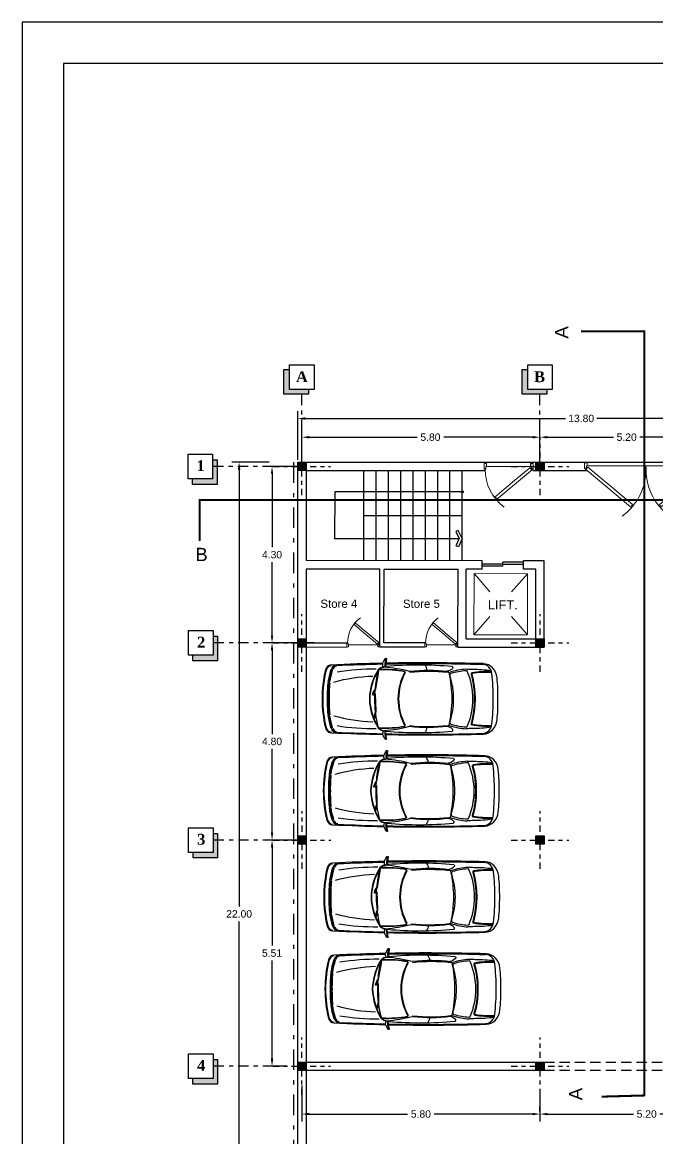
# Model space of a CAD drawing. Header units: metres. Extents: x 118 to 385, y 94 to 136.
# Drawn here: x 118.45 to 133.92, y 108.5 to 135.69 of the extents above; entities that cross this region are included whole.
import ezdxf
from ezdxf.enums import TextEntityAlignment as Align

# ---------------------------------------------------------------- set-up
doc = ezdxf.new("R2010")
doc.units = ezdxf.units.M
doc.header["$MEASUREMENT"] = 0
for name, pattern in [('ACAD_ISO02W100', [15, 12, -3]), ('ACAD_ISO10W100', [18, 12, -3, 0, -3]), ('DASHDOT', [1, 0.5, -0.25, 0, -0.25]), ('HIDDEN', [0.375, 0.25, -0.125])]:
    doc.linetypes.add(name, pattern=pattern)
doc.layers.add('13', color=13, linetype='Continuous', lineweight=9)
doc.layers.add('Mobleman', color=8, linetype='Continuous', lineweight=9)
for name, color, linetype in [('AX bandi', 253, 'Continuous'), ('Dimention', 8, 'Continuous'), ('Engheta', 1, 'DASHDOT'), ('Pele', 8, 'Continuous'), ('Sotoon', 8, 'Continuous'), ('Text', 8, 'Continuous'), ('window', 8, 'Continuous')]:
    doc.layers.add(name, color=color, linetype=linetype)
doc.styles.add('77', font='swiss.ttf')
doc.styles.add('my number', font='timesbd.ttf')
doc.styles.get("Standard").update_dxf_attribs({"font": 'arial.ttf'})
doc.dimstyles.get("Standard").update_dxf_attribs({"dimtxt": 0.18, "dimasz": 0.18, "dimexe": 0.18, "dimexo": 0.0625, "dimgap": 0.09, "dimtad": 0, "dimtih": 1, "dimtoh": 1, "dimdec": 4, "dimzin": 0, "dimdsep": 46, "dimtxsty": 'Standard', "dimcen": 0.09, "dimadec": 0, "dimazin": 0, "dimtfac": 1, "dimtdec": 4, "dimtofl": 0, "dimtmove": 0, "dimatfit": 3, "dimfxl": 1, "dimtolj": 1, "dimtzin": 0, "dimarcsym": 0})

# ---------------------------------------------------------------- blocks, each defined once
blk = doc.blocks.new('door80')
at = {"color": 0, "linetype": 'Continuous'}
for p, q in [((-0.593581, 0.573519), (-0.61896, 0.543274)), ((-0.606346, 0.58423), (-0.593581, 0.573519)), ((-0.305644, 0.342533), (-0.601094, 0.590445)), ((-0.61896, 0.543274), (-0.336253, 0.306055)), ((-0.336253, 0.306055), (-0.053546, 0.068835)), ((-0.013818, 0.097661), (-0.305644, 0.342533)), ((-0.053546, 0.068835), (-0.028167, 0.099081)), ((-0.028167, 0.099081), (-0.019048, 0.091429)), ((-0.019048, 0.091429), (-0.013818, 0.097661))]:
    blk.add_line(p, q, dxfattribs=at)
at = {"color": 0}
blk.add_line((-0.757143, 0.051946), (-0.042857, 0.051946), dxfattribs=at)
at = {"color": 0, "linetype": 'Continuous'}
for points in [[(-0.757143, 0.051946), (-0.757143, 0), (-0.8, 0), (-0.8, 0.091429), (-0.769048, 0.091429), (-0.769048, 0.051946)], [(-0.759048, 0.050041), (-0.759048, 0.001905), (-0.798095, 0.001905), (-0.798095, 0.089524), (-0.770952, 0.089524), (-0.770952, 0.050041)], [(-0.042857, 0.051946), (-0.042857, 0), (0, 0), (0, 0.091429), (-0.030952, 0.091429), (-0.030952, 0.051946)], [(-0.040952, 0.050041), (-0.040952, 0.001905), (-0.001905, 0.001905), (-0.001905, 0.089524), (-0.029048, 0.089524), (-0.029048, 0.050041)]]:
    blk.add_lwpolyline(points, close=True, dxfattribs=at)
blk.add_arc((-0.030525, 0.102962), 0.750459, 125.995317, 180.880619, dxfattribs=at)
blk = doc.blocks.new('AX')
at = {"linetype": 'Continuous'}
h = blk.add_hatch(dxfattribs=at)
h.set_pattern_fill('DOTS', color=256, scale=0.35, style=0)
h.paths.add_polyline_path([(-0.1, 0.1), (-0.1, 0), (0, 0), (0, 0.1)])
h.paths.add_polyline_path([(0, 0.1), (0, 0), (0.1, 0), (0.1, 0.1)])
h.paths.add_polyline_path([(0, 0), (0, -0.1), (0.1, -0.1), (0.1, 0)])
h.paths.add_polyline_path([(-0.1, 0), (-0.1, -0.1), (0, -0.1), (0, 0)])
h = blk.add_hatch(color=256)
h.paths.add_polyline_path([(0.1, 0), (0, 0), (0, -0.1), (0.1, -0.1)])
h.paths.add_polyline_path([(0.1, 0.1), (0, 0.1), (0, 0), (0.1, 0)])
h.paths.add_polyline_path([(0, 0.1), (-0.1, 0.1), (-0.1, 0), (0, 0)])
h.paths.add_polyline_path([(0, 0), (-0.1, 0), (-0.1, -0.1), (0, -0.1)])
at = {"color": 0, "linetype": 'DASHDOT', "ltscale": 0.3}
for p, q in [((0, -0.7), (0, 0.7)), ((-0.7, 0), (0.7, 0))]:
    blk.add_line(p, q, dxfattribs=at)
at = {"color": 0, "linetype": 'Continuous'}
blk.add_lwpolyline([(-0.1, 0.1), (0.1, 0.1), (0.1, -0.1), (-0.1, -0.1), (-0.1, 0.1)], dxfattribs=at)
blk = doc.blocks.new('AAAA')
at = {"linetype": 'Continuous'}
h = blk.add_hatch(color=256, dxfattribs=at)
h.paths.add_polyline_path([(0.577, 0.465), (0.577, 0.531), (0.51, 0.531), (0.51, 0.465)])
h.paths.add_polyline_path([(0.643, 0.465), (0.643, 0.531), (0.577, 0.531), (0.577, 0.465)])
h.paths.add_polyline_path([(0.577, 0.465), (0.577, 0.398), (0.643, 0.398), (0.643, 0.465)])
h.paths.add_polyline_path([(0.577, 0.465), (0.51, 0.465), (0.51, 0.398), (0.577, 0.398)])
at = {"linetype": 'ACAD_ISO02W100', "xscale": 0.6666, "yscale": 0.6666, "zscale": 0.6666}
blk.add_blockref('AX', (0.577, 0.465), dxfattribs=at)
blk = doc.blocks.new('*D25')
at = {"layer": 'Defpoints', "color": 0, "transparency": 16777216}
for p in [(138.963, 126.041), (125.16, 124.975), (138.963, 124.975)]:
    blk.add_point(p, dxfattribs=at)
at = {"layer": 'Dimention', "color": 0, "lineweight": -2, "transparency": 16777216}
for p, q in [((125.16, 125.037), (125.16, 126.221)), ((138.963, 125.037), (138.963, 126.221)), ((125.34, 126.041), (131.677, 126.041)), ((138.783, 126.041), (132.447, 126.041))]:
    blk.add_line(p, q, dxfattribs=at)
at = {"layer": 'Dimention', "color": 0, "transparency": 16777216}
for points in [[(125.34, 126.071), (125.34, 126.011), (125.16, 126.041)], [(138.783, 126.071), (138.783, 126.011), (138.963, 126.041)]]:
    blk.add_solid(points, dxfattribs=at)
at = {"layer": 'Dimention', "color": 0, "transparency": 16777216, "insert": (132.062, 126.041), "char_height": 0.18, "attachment_point": 5}
blk.add_mtext('\\A1;13.80', dxfattribs=at)
blk = doc.blocks.new('*D26')
at = {"layer": 'Defpoints', "color": 0, "transparency": 16777216}
for p in [(131.059, 125.585), (131.059, 125.058), (125.26, 124.775)]:
    blk.add_point(p, dxfattribs=at)
at = {"layer": 'Dimention', "color": 0, "lineweight": -2, "transparency": 16777216}
for p, q in [((125.26, 124.837), (125.26, 125.765)), ((131.059, 125.12), (131.059, 125.765)), ((125.44, 125.585), (128.067, 125.585)), ((130.879, 125.585), (128.714, 125.585))]:
    blk.add_line(p, q, dxfattribs=at)
at = {"layer": 'Dimention', "color": 0, "transparency": 16777216}
for points in [[(125.44, 125.615), (125.44, 125.555), (125.26, 125.585)], [(130.879, 125.615), (130.879, 125.555), (131.059, 125.585)]]:
    blk.add_solid(points, dxfattribs=at)
at = {"layer": 'Dimention', "color": 0, "transparency": 16777216, "insert": (128.39, 125.585), "char_height": 0.18, "attachment_point": 5}
blk.add_mtext('\\A1;5.80', dxfattribs=at)
blk = doc.blocks.new('*D27')
at = {"layer": 'Defpoints', "color": 0, "transparency": 16777216}
for p in [(136.256, 125.585), (131.059, 124.81), (136.256, 125.058)]:
    blk.add_point(p, dxfattribs=at)
at = {"layer": 'Dimention', "color": 0, "lineweight": -2, "transparency": 16777216}
for p, q in [((131.059, 124.872), (131.059, 125.765)), ((136.256, 125.12), (136.256, 125.765)), ((131.239, 125.585), (132.846, 125.585)), ((136.076, 125.585), (133.493, 125.585))]:
    blk.add_line(p, q, dxfattribs=at)
at = {"layer": 'Dimention', "color": 0, "transparency": 16777216}
for points in [[(131.239, 125.615), (131.239, 125.555), (131.059, 125.585)], [(136.076, 125.615), (136.076, 125.555), (136.256, 125.585)]]:
    blk.add_solid(points, dxfattribs=at)
at = {"layer": 'Dimention', "color": 0, "transparency": 16777216, "insert": (133.17, 125.585), "char_height": 0.18, "attachment_point": 5}
blk.add_mtext('\\A1;5.20', dxfattribs=at)
blk = doc.blocks.new('1002')
at = {"color": 0, "linetype": 'Continuous'}
for p, q in [((-0.532537, 0.830803), (-0.616025, 0.357314)), ((-0.56915, 0.349049), (-0.48827, 0.807741)), ((-0.527528, 0.814663), (-0.524919, 0.829459)), ((-0.48827, 0.807741), (-0.527027, 0.814575)), ((-0.616025, 0.357314), (-0.699514, -0.116174)), ((-0.652757, -0.125111), (-0.56915, 0.349049)), ((-0.682379, -0.139435), (-0.679036, -0.120477)), ((-0.678535, -0.120566), (-0.652757, -0.125111)), ((-0.461944, -0.52124), (-0.443854, -0.527824)), ((-0.44368, -0.527346), (-0.434728, -0.502749)), ((-0.434728, -0.502749), (0.01771, -0.667423)), ((0.00143, -0.712151), (-0.450367, -0.54771)), ((0.453228, -0.876592), (0.00143, -0.712151)), ((0.01771, -0.667423), (0.455389, -0.826725)), ((0.441755, -0.864185), (0.455873, -0.869323)), ((0.455389, -0.826725), (0.441929, -0.863706))]:
    blk.add_line(p, q, dxfattribs=at)
for p, q in [((-0.524919, 0.829459), (-0.532537, 0.830803)), ((0.010252, -0.017756), (-0.010252, 0.017756)), ((-0.010252, 0.017756), (0.010252, -0.017756)), ((-0.699514, -0.116174), (-0.703348, -0.135524)), ((-0.450367, -0.54771), (-0.469042, -0.541355)), ((0.455873, -0.869323), (0.453228, -0.876592))]:
    blk.add_line(p, q)
at = {"color": 0}
for p, q in [((-0.476874, 0.82597), (-0.010252, 0.017756)), ((0.476874, -0.82597), (0.010252, -0.017756))]:
    blk.add_line(p, q, dxfattribs=at)
at = {"color": 0, "linetype": 'Continuous'}
for points in [[(-0.476874, 0.82597), (-0.431453, 0.852194), (-0.454579, 0.892249), (-0.534523, 0.846093), (-0.517407, 0.816448), (-0.482884, 0.83638)], [(-0.47617, 0.828597), (-0.43408, 0.852898), (-0.455283, 0.889622), (-0.531896, 0.84539), (-0.516703, 0.819075), (-0.48218, 0.839007)], [(0.476874, -0.82597), (0.522295, -0.799746), (0.545421, -0.839802), (0.465477, -0.885957), (0.448361, -0.856311), (0.482884, -0.83638)], [(0.479501, -0.826674), (0.521591, -0.802374), (0.542794, -0.839098), (0.466181, -0.88333), (0.450988, -0.857015), (0.485511, -0.837083)]]:
    blk.add_lwpolyline(points, close=True, dxfattribs=at)
for centre, start, end in [((0.431621, -0.847837), 116.979957, 173.55321), ((-0.518438, 0.797713), 246.44679, 303.020043)]:
    blk.add_arc(centre, 0.95138, start, end, dxfattribs=at)
blk = doc.blocks.new('door100')
at = {"rotation": 59.99999999999999}
blk.add_blockref('1002', (-1, -0.052447), dxfattribs=at)
blk = doc.blocks.new('*D29')
at = {"layer": 'Defpoints', "color": 0, "lineweight": 100, "transparency": 16777216}
for p in [(123.732, 124.975), (124.526, 124.975), (125.06, 102.975)]:
    blk.add_point(p, dxfattribs=at)
at = {"layer": 'Dimention', "color": 0, "lineweight": -2, "transparency": 16777216}
for p, q in [((124.463, 124.975), (123.552, 124.975)), ((123.732, 124.795), (123.732, 114.157)), ((123.732, 103.155), (123.732, 113.793)), ((124.998, 102.975), (123.552, 102.975))]:
    blk.add_line(p, q, dxfattribs=at)
at = {"layer": 'Dimention', "color": 0, "lineweight": 100, "transparency": 16777216}
for points in [[(123.702, 124.795), (123.762, 124.795), (123.732, 124.975)], [(123.702, 103.155), (123.762, 103.155), (123.732, 102.975)]]:
    blk.add_solid(points, dxfattribs=at)
at = {"layer": 'Dimention', "color": 0, "transparency": 16777216, "insert": (123.732, 113.975), "char_height": 0.18, "attachment_point": 5}
blk.add_mtext('\\A1;22.00', dxfattribs=at)
blk = doc.blocks.new('*D30')
at = {"layer": 'Defpoints', "color": 0, "transparency": 16777216}
for p in [(124.533, 124.874), (125.327, 124.874), (124.964, 120.575)]:
    blk.add_point(p, dxfattribs=at)
at = {"layer": 'Dimention', "color": 0, "lineweight": -2, "transparency": 16777216}
for p, q in [((125.264, 124.874), (124.353, 124.874)), ((124.533, 124.694), (124.533, 122.906)), ((124.533, 120.755), (124.533, 122.542)), ((124.901, 120.575), (124.353, 120.575))]:
    blk.add_line(p, q, dxfattribs=at)
at = {"layer": 'Dimention', "color": 0, "transparency": 16777216}
for points in [[(124.503, 124.694), (124.563, 124.694), (124.533, 124.874)], [(124.503, 120.755), (124.563, 120.755), (124.533, 120.575)]]:
    blk.add_solid(points, dxfattribs=at)
at = {"layer": 'Dimention', "color": 0, "transparency": 16777216, "insert": (124.533, 122.724), "char_height": 0.18, "attachment_point": 5}
blk.add_mtext('\\A1;4.30', dxfattribs=at)
blk = doc.blocks.new('*D31')
at = {"layer": 'Defpoints', "color": 0, "transparency": 16777216}
for p in [(124.533, 120.575), (125.62, 120.575), (124.967, 115.775)]:
    blk.add_point(p, dxfattribs=at)
at = {"layer": 'Dimention', "color": 0, "lineweight": -2, "transparency": 16777216}
for p, q in [((125.558, 120.575), (124.353, 120.575)), ((124.533, 120.395), (124.533, 118.357)), ((124.533, 115.955), (124.533, 117.993)), ((124.905, 115.775), (124.353, 115.775))]:
    blk.add_line(p, q, dxfattribs=at)
at = {"layer": 'Dimention', "color": 0, "transparency": 16777216}
for points in [[(124.503, 120.395), (124.563, 120.395), (124.533, 120.575)], [(124.503, 115.955), (124.563, 115.955), (124.533, 115.775)]]:
    blk.add_solid(points, dxfattribs=at)
at = {"layer": 'Dimention', "color": 0, "transparency": 16777216, "insert": (124.533, 118.175), "char_height": 0.18, "attachment_point": 5}
blk.add_mtext('\\A1;4.80', dxfattribs=at)
blk = doc.blocks.new('*D32')
at = {"layer": 'Defpoints', "color": 0, "transparency": 16777216}
for p in [(124.533, 115.775), (125.327, 115.775), (124.963, 110.268)]:
    blk.add_point(p, dxfattribs=at)
at = {"layer": 'Dimention', "color": 0, "lineweight": -2, "transparency": 16777216}
for p, q in [((125.264, 115.775), (124.353, 115.775)), ((124.533, 115.595), (124.533, 113.203)), ((124.533, 110.448), (124.533, 112.839)), ((124.901, 110.268), (124.353, 110.268))]:
    blk.add_line(p, q, dxfattribs=at)
at = {"layer": 'Dimention', "color": 0, "transparency": 16777216}
for points in [[(124.503, 115.595), (124.563, 115.595), (124.533, 115.775)], [(124.503, 110.448), (124.563, 110.448), (124.533, 110.268)]]:
    blk.add_solid(points, dxfattribs=at)
at = {"layer": 'Dimention', "color": 0, "transparency": 16777216, "insert": (124.533, 113.021), "char_height": 0.18, "attachment_point": 5}
blk.add_mtext('\\A1;5.51', dxfattribs=at)
blk = doc.blocks.new('*D33')
at = {"layer": 'Defpoints', "color": 0, "transparency": 16777216}
for p in [(125.26, 109.864), (131.059, 109.102), (131.059, 109.102)]:
    blk.add_point(p, dxfattribs=at)
at = {"layer": 'Dimention', "color": 0, "lineweight": -2, "transparency": 16777216}
for p, q in [((125.26, 109.801), (125.26, 108.922)), ((125.44, 109.102), (127.836, 109.102)), ((130.879, 109.102), (128.483, 109.102)), ((131.059, 109.165), (131.059, 109.282))]:
    blk.add_line(p, q, dxfattribs=at)
at = {"layer": 'Dimention', "color": 0, "transparency": 16777216}
for points in [[(125.44, 109.132), (125.44, 109.072), (125.26, 109.102)], [(130.879, 109.132), (130.879, 109.072), (131.059, 109.102)]]:
    blk.add_solid(points, dxfattribs=at)
at = {"layer": 'Dimention', "color": 0, "transparency": 16777216, "insert": (128.159, 109.102), "char_height": 0.18, "attachment_point": 5}
blk.add_mtext('\\A1;5.80', dxfattribs=at)
blk = doc.blocks.new('*D34')
at = {"layer": 'Defpoints', "color": 0, "transparency": 16777216}
for p in [(131.059, 109.677), (136.256, 109.102), (136.256, 109.102)]:
    blk.add_point(p, dxfattribs=at)
at = {"layer": 'Dimention', "color": 0, "lineweight": -2, "transparency": 16777216}
for p, q in [((131.059, 109.614), (131.059, 108.922)), ((131.239, 109.102), (133.334, 109.102)), ((136.076, 109.102), (133.981, 109.102)), ((136.256, 109.165), (136.256, 109.282))]:
    blk.add_line(p, q, dxfattribs=at)
at = {"layer": 'Dimention', "color": 0, "transparency": 16777216}
for points in [[(131.239, 109.132), (131.239, 109.072), (131.059, 109.102)], [(136.076, 109.132), (136.076, 109.072), (136.256, 109.102)]]:
    blk.add_solid(points, dxfattribs=at)
at = {"layer": 'Dimention', "color": 0, "transparency": 16777216, "insert": (133.658, 109.102), "char_height": 0.18, "attachment_point": 5}
blk.add_mtext('\\A1;5.20', dxfattribs=at)
blk = doc.blocks.new('CAR')
at = {"linetype": 'Continuous'}
for p, q in [((-4.153, 4.257), (-4.176, 4.058)), ((-5.625, 3.957), (-5.655, 3.957)), ((-4.48, 3.683), (-4.477, 3.621)), ((-4.474, 3.677), (-4.471, 3.615)), ((-4.461, 3.684), (-4.458, 3.624)), ((-5.732, 3.597), (-5.697, 3.606)), ((-5.698, 3.621), (-5.711, 3.618)), ((-4.477, 3.621), (-4.459, 3.557)), ((-4.471, 3.615), (-4.453, 3.551)), ((-4.459, 3.557), (-4.439, 3.511)), ((-4.458, 3.624), (-4.441, 3.56)), ((-4.433, 3.512), (-4.447, 3.033)), ((-4.441, 3.56), (-4.433, 3.512)), ((-5.755, 3.172), (-5.705, 3.196)), ((-5.704, 3.172), (-5.755, 3.172)), ((-5.755, 3.172), (-5.705, 3.148)), ((-4.524, 3.06), (-4.508, 3)), ((-4.516, 3.055), (-4.501, 2.995)), ((-4.506, 3.065), (-4.491, 3.007)), ((-4.447, 3.033), (-4.453, 3.031)), ((-5.732, 2.746), (-5.697, 2.738)), ((-5.698, 2.722), (-5.711, 2.725)), ((-4.508, 3), (-4.478, 2.941)), ((-4.501, 2.995), (-4.471, 2.936)), ((-4.491, 3.007), (-4.46, 2.948)), ((-4.478, 2.941), (-4.449, 2.9)), ((-4.46, 2.948), (-4.443, 2.902)), ((-4.443, 2.902), (-4.36, 2.43)), ((-4.36, 2.43), (-4.366, 2.427)), ((-5.625, 2.386), (-5.655, 2.386)), ((-4.153, 2.086), (-4.176, 2.285))]:
    blk.add_line(p, q, dxfattribs=at)
for points in [[(-1.84, 2.468, -0.440617), (-1.863, 2.505, 0.131888), (-1.863, 3.838, -0.440617), (-1.84, 3.875)], [(-1.836, 2.487, -0.440617), (-1.844, 2.5, 0.131888), (-1.844, 3.843, -0.440617), (-1.836, 3.856, -0.440617)]]:
    blk.add_lwpolyline(points, format="xyb", dxfattribs=at)
for centre in [(-4.471, 3.681), (-4.514, 3.06)]:
    blk.add_circle(centre, 0.00484, dxfattribs=at)
for centre, radius, start, end in [((-3.999, 4.087), 0.254, 138.3763, 176.2391), ((-3.718, 4.102), 0.473, 162.027, 189.203), ((-4.153, 4.212), 0.0567, 102.2045, 129.6237), ((-4.18, 4.248), 0.0119, 357.5328, 139.2748), ((-3.716, 4.091), 0.467, 159.2563, 188.1141), ((-4.163, 4.258), 0.01, 353.4957, 102.2045), ((-4.166, 4.057), 0.01, 173.4957, 275.1175), ((-2.014, 1.747), 2.233, 85.1855, 89.5977), ((-1.807, 0.299), 3.674, 82.394, 90.3024), ((-4.471, 3.683), 0.00944, 2.8772, 182.8772), ((-5.639, 3.172), 3.253, 347.4014, 12.5967), ((-1.508, 3.184), 2.949, 173.648, 182.9862), ((-1.502, 3.186), 2.949, 173.648, 182.9862), ((-4.515, 3.062), 0.00944, 14.5283, 194.5283), ((-1.513, 3.172), 2.949, 185.299, 194.6372), ((-1.507, 3.175), 2.949, 185.299, 194.6372), ((-3.999, 2.256), 0.254, 183.7609, 221.6237), ((-3.718, 2.241), 0.473, 170.797, 197.973), ((-3.716, 2.251), 0.467, 171.8859, 200.7437), ((-4.166, 2.286), 0.01, 84.8825, 186.5043), ((-2.014, 4.596), 2.233, 270.4023, 274.8145), ((-1.807, 6.044), 3.674, 269.6976, 277.606), ((-4.18, 2.094), 0.0119, 220.7252, 2.4672), ((-4.153, 2.13), 0.0567, 230.3763, 257.7955), ((-4.163, 2.085), 0.01, 257.7955, 6.5043)]:
    blk.add_arc(centre, radius, start, end, dxfattribs=at)
at = {"linetype": 'Continuous', "extrusion": (0, 0, -1)}
for centre, major_axis, ratio, start_param, end_param in [((-3.2, 3.173), (0, 3.002), 0.89759, 4.711894, 4.973352), ((-3.2, 3.173), (0, 2.983), 0.89759, 4.711891, 4.973352), ((-5.639, 3.899), (0, 0.19), 0.89759, 4.973352, 6.241403), ((-5.639, 3.899), (0, 0.171), 0.89759, 4.973352, 6.241403), ((-4.204, 3.374), (0, 1.724), 0.89759, 4.858085, 5.053016), ((-4.154, 3.415), (0, 1.745), 0.89759, 4.828998, 5.041528), ((-4.221, 3.368), (0, 1.659), 0.89759, 4.870329, 5.067492), ((-5.655, 3.948), (0, 0.00948), 0.89759, 4.989057, 6.305918), ((-3.106, -63.63), (0.001, 67.777), 0.89759, 6.241403, 6.264379), ((-5.498, 3.934), (0, 0.161), 0.89759, 5.001177, 6.243752), ((-5.625, 3.948), (0, 0.00948), 0.89759, 0.022733, 1.848772), ((-5.497, 3.948), (0, 0.128), 0.89759, 4.921046, 6.231304), ((-5.498, 3.934), (0, 0.123), 0.89759, 5.001177, 6.243752), ((-3.106, -63.63), (0.001, 67.758), 0.89759, 6.243752, 6.264325), ((-4.485, -3.79), (0, 7.767), 0.89759, 6.138742, 6.29142), ((-3.31, 3.124), (0, 1.453), 0.89759, 4.745261, 5.330475), ((-3.327, 3.119), (0, 1.425), 0.89759, 4.749113, 5.318842), ((-4.343, 3.904), (0, 0.0474), 0.89759, 5.318842, 6.229918), ((-4.338, 3.938), (0, 0.0474), 0.89759, 5.330475, 5.699461), ((-4.143, 3.609), (0, 0.442), 0.89759, 5.699461, 6.057448), ((-4.339, 3.971), (0, 0.00948), 0.89759, 3.090425, 5.739253), ((-4.182, 0.537), (0, 3.419), 0.89759, 6.229918, 6.454804), ((-4.143, 3.609), (0, 0.433), 0.89759, 5.739253, 6.075599), ((-4.182, 0.537), (0, 3.429), 0.89759, 6.232017, 6.454804), ((-4.187, 4.095), (0, 0.0746), 0.89759, 3.616725, 4.831322), ((-4.496, -0.62), (0, 4.659), 0.89759, 0.06676, 0.232431), ((-3.106, -63.63), (0.001, 67.758), 0.89759, 6.265689, 6.308822), ((-3.106, -63.63), (0.001, 67.777), 0.89759, 6.26573, 6.309087), ((-3.282, -8.199), (0, 12.285), 0.89759, 6.20296, 6.3654), ((-3.022, -1.409), (0, 5.35), 0.89759, 6.179613, 6.392286), ((-3.022, -1.409), (0, 5.331), 0.89759, 6.179613, 6.392286), ((-3.303, 3.903), (0, 0.282), 0.89759, 0.868036, 1.433275), ((-2.556, 4.245), (0, 0.331), 0.89759, 2.426795, 2.994899), ((-1.904, 1.84), (0, 2.093), 0.89759, 6.012909, 6.2346), ((-2.378, 4.016), (0, 0.0284), 0.89759, 0.082215, 2.426795), ((-1.993, 3.883), (0, 0.0474), 0.89759, 6.2346, 7.065157), ((-1.553, 3.822), (0, 0.284), 0.89759, 0.025636, 1.438926), ((-1.539, 3.698), (0, 0.426), 0.89759, 0.025902, 1.465654), ((-5.7, 3.63), (0, 0.00948), 0.89759, 1.697384, 2.954538), ((-4.361, -1.884), (0, 5.676), 0.89759, 6.042093, 6.251068), ((-1.591, 3.117), (0, 3.216), 0.89759, 4.857942, 4.963426), ((-2.578, 3.163), (0, 1.407), 0.89759, 4.718488, 5.253542), ((-2.578, 3.163), (0, 1.388), 0.89759, 4.718488, 5.253542), ((-3.66, 3.888), (0, 0.019), 0.89759, 0.171618, 2.111949), ((-3.523, 3.96), (0, 0.0474), 0.89759, 3.038021, 3.374023), ((-2.504, 3.862), (0, 0.0474), 0.89759, 0.1091, 1.169092), ((-2.394, 3.812), (0, 0.0474), 0.89759, 4.361002, 6.012909), ((-3.977, 3.165), (0, 1.831), 0.89759, 1.219409, 1.567277), ((-3.269, 3.144), (0.103, 1.683), 0.862538, 1.042114, 1.958541), ((-1.45, 1.108), (0, 2.801), 0.89759, 6.127635, 6.335958), ((-5.697, 3.21), (0, 4.941), 0.89759, 1.438926, 1.57848), ((-5.697, 3.21), (0, 5.084), 0.89759, 1.465654, 1.578265), ((-2.806, 3.237), (0, 3.287), 0.89759, 4.692545, 4.819835), ((-2.809, 3.236), (0, 3.264), 0.89759, 4.692593, 4.824148), ((-5.73, 3.588), (0, 0.00948), 0.89759, 4.824621, 6.079086), ((-5.719, 3.643), (0, 0.0265), 0.89759, 2.831737, 3.930216), ((-2.811, 3.236), (0, 3.243), 0.89759, 4.692558, 4.826223), ((-2.809, 3.236), (0, 3.226), 0.89759, 4.692358, 4.823904), ((-5.695, 3.596), (0, 0.00948), 0.89759, 6.079086, 7.970643), ((-1.591, 3.117), (0, 3.216), 0.89759, 4.729347, 4.844713), ((-3.2, 3.17), (0, 3.002), 0.89759, 4.451426, 4.712884), ((-3.2, 3.17), (0, 2.983), 0.89759, 4.451426, 4.712887), ((-2.806, 3.106), (0, 3.287), 0.89759, 4.604943, 4.732233), ((-2.809, 3.107), (0, 3.264), 0.89759, 4.60063, 4.732184), ((-2.811, 3.107), (0, 3.243), 0.89759, 4.598555, 4.73222), ((-2.809, 3.107), (0, 3.226), 0.89759, 4.600874, 4.73242), ((-3.31, 3.219), (0, 1.453), 0.89759, 4.094303, 4.679517), ((-3.327, 3.224), (0, 1.425), 0.89759, 4.105936, 4.675665), ((-1.591, 3.226), (0, 3.216), 0.89759, 4.630363, 4.695431), ((-2.578, 3.18), (0, 1.407), 0.89759, 4.171236, 4.70629), ((-2.578, 3.18), (0, 1.388), 0.89759, 4.171236, 4.70629), ((-3.977, 3.178), (0, 1.831), 0.89759, 1.574316, 1.922183), ((-5.697, 3.134), (0, 4.941), 0.89759, 1.563113, 1.702666), ((-5.697, 3.134), (0, 5.084), 0.89759, 1.563327, 1.675938), ((-5.73, 2.755), (0, 0.00948), 0.89759, 3.345692, 4.600157), ((-5.719, 2.7), (0, 0.0265), 0.89759, 5.494562, 6.593041), ((-4.154, 2.928), (0, 1.745), 0.89759, 4.38325, 4.59578), ((-5.7, 2.713), (0, 0.00948), 0.89759, 0.187054, 1.444209), ((-5.695, 2.747), (0, 0.00948), 0.89759, 1.454135, 3.345692), ((-1.591, 3.226), (0, 3.216), 0.89759, 4.461352, 4.618717), ((-4.204, 2.969), (0, 1.724), 0.89759, 4.371762, 4.566693), ((-4.221, 2.975), (0, 1.659), 0.89759, 4.357286, 4.554449), ((-4.485, 10.133), (0, 7.767), 0.89759, 3.133358, 3.286036), ((-4.182, 5.806), (0, 3.419), 0.89759, 2.969974, 3.19486), ((-4.182, 5.806), (0, 3.429), 0.89759, 2.969974, 3.192761), ((-4.496, 6.963), (0, 4.659), 0.89759, 2.909162, 3.074833), ((-3.66, 2.455), (0, 0.019), 0.89759, 1.029644, 2.969974), ((-3.523, 2.383), (0, 0.0474), 0.89759, 6.050755, 6.386757), ((-3.022, 7.752), (0, 5.35), 0.89759, 3.032492, 3.245165), ((-2.504, 2.481), (0, 0.0474), 0.89759, 1.9725, 3.032492), ((-2.395, 2.531), (0, 0.0474), 0.89759, 3.411869, 5.063776), ((-1.904, 4.503), (0, 2.093), 0.89759, 3.190178, 3.411869), ((-1.993, 2.46), (0, 0.0474), 0.89759, 2.359621, 3.190178), ((-1.45, 5.235), (0, 2.801), 0.89759, 3.08882, 3.297143), ((-1.553, 2.521), (0, 0.284), 0.89759, 1.702666, 3.115956), ((-1.539, 2.645), (0, 0.426), 0.89759, 1.675938, 3.115691), ((-5.639, 2.444), (0, 0.19), 0.89759, 3.183375, 4.451426), ((-5.639, 2.444), (0, 0.171), 0.89759, 3.183375, 4.451426), ((-5.655, 2.395), (0, 0.00948), 0.89759, 3.11886, 4.435721), ((-3.104, 69.973), (0.001, 67.777), 0.89759, 3.1604, 3.183375), ((-5.498, 2.409), (0, 0.161), 0.89759, 3.181026, 4.4236), ((-5.625, 2.396), (0, 0.00948), 0.89759, 1.292821, 3.11886), ((-5.497, 2.396), (0, 0.128), 0.89759, 3.193474, 4.503732), ((-5.498, 2.409), (0, 0.123), 0.89759, 3.181026, 4.4236), ((-4.343, 2.439), (0, 0.0474), 0.89759, 3.19486, 4.105936), ((-4.338, 2.405), (0, 0.0474), 0.89759, 3.725317, 4.094303), ((-4.143, 2.734), (0, 0.442), 0.89759, 3.375974, 3.725317), ((-4.34, 2.372), (0, 0.00948), 0.89759, 3.685525, 6.334353), ((-3.104, 69.973), (0.001, 67.777), 0.89759, 3.115691, 3.159048), ((-3.281, 14.542), (0.007, 12.285), 0.898924, 3.058818, 3.221055), ((-3.303, 2.441), (0, 0.282), 0.89759, 1.708317, 2.273557)]:
    blk.add_ellipse(centre, major_axis=major_axis, ratio=ratio, start_param=start_param, end_param=end_param, dxfattribs=at)
at = {"linetype": 'Continuous'}
for centre, major_axis, start_param, end_param in [((-4.361, 8.227), (0, -5.676), 6.042093, 6.251068), ((-3.022, 7.752), (0, -5.331), 6.179613, 6.392286), ((-2.556, 2.098), (0, -0.331), 2.426795, 2.994899), ((-3.106, 69.973), (0.001, -67.758), 6.243752, 6.264325), ((-4.143, 2.734), (0, -0.433), 5.739253, 6.075599), ((-4.187, 2.248), (0, -0.0746), 3.616725, 4.831322), ((-3.106, 69.973), (0.001, -67.758), 6.265689, 6.308822), ((-2.378, 2.327), (0, -0.0284), 0.082215, 2.426795)]:
    blk.add_ellipse(centre, major_axis=major_axis, ratio=0.89759, start_param=start_param, end_param=end_param, dxfattribs=at)
for points in [[(-2.46, 3.889), (-2.283, 3.947), (-2.141, 3.973), (-1.998, 3.981)], [(-1.836, 3.856), (-1.665, 3.886), (-1.491, 3.896), (-1.319, 3.885)], [(-2.46, 2.454), (-2.283, 2.396), (-2.141, 2.37), (-1.998, 2.362)], [(-1.319, 2.458), (-1.492, 2.447), (-1.665, 2.457), (-1.836, 2.487)]]:
    blk.add_open_spline(points, degree=3, dxfattribs=at)
blk = doc.blocks.new('lift')
at = {"layer": 'Mobleman'}
for p, q in [((158.439, 83.205), (157.039, 83.205)), ((157.039, 83.205), (157.039, 81.605)), ((157.039, 83.205), (157.457, 82.727)), ((158.439, 83.205), (158.02, 82.727)), ((158.439, 81.605), (158.439, 83.205)), ((157.457, 82.083), (157.039, 81.605)), ((158.02, 82.083), (158.439, 81.605)), ((157.039, 81.605), (158.439, 81.605))]:
    blk.add_line(p, q, dxfattribs=at)
at = {"layer": 'Mobleman', "linetype": 'ByBlock', "insert": (157.401, 82.508), "char_height": 0.24, "attachment_point": 1}
blk.add_mtext_dynamic_manual_height_columns('LIFT.', width=0.98793, gutter_width=1.2, heights=[0], dxfattribs=at)

msp = doc.modelspace()

# ---------------------------------------------------------------- hatches: boundary and pattern name
at = {"layer": 'AX bandi'}
for points in [[(125.42323, 126.63655), (125.42323, 126.74609), (124.96063, 126.74609), (124.96063, 127.23619), (124.82358, 127.23619), (124.82358, 126.63655)], [(131.22179, 126.63655), (131.22179, 126.74609), (130.75919, 126.74609), (130.75919, 127.23619), (130.62215, 127.23619), (130.62215, 126.63655)], [(123.19591, 125.03657), (123.08637, 125.03657), (123.08637, 124.57397), (122.59627, 124.57397), (122.59627, 124.43693), (123.19591, 124.43693)], [(123.20627, 120.73774), (123.09673, 120.73774), (123.09673, 120.27514), (122.60663, 120.27514), (122.60663, 120.1381), (123.20627, 120.1381)], [(123.20848, 115.93768), (123.09895, 115.93768), (123.09895, 115.47508), (122.60884, 115.47508), (122.60884, 115.33804), (123.20848, 115.33804)], [(123.2059, 110.4303), (123.09636, 110.4303), (123.09636, 109.9677), (122.60626, 109.9677), (122.60626, 109.83066), (123.2059, 109.83066)]]:
    msp.add_hatch(color=256, dxfattribs=at).paths.add_polyline_path(points)
at = {"layer": 'window'}
h = msp.add_hatch(color=256, dxfattribs=at)
h.dxf.hatch_style = 1
h.paths.add_polyline_path([(129.16418, 124.28337), (129.16418, 124.22711, 1)])
h.paths.add_polyline_path([(129.16418, 124.28337, 0.41421356), (129.13605, 124.25524), (129.16418, 124.25524)])
h.paths.add_polyline_path([(129.13605, 124.25524, 0.41421356), (129.16418, 124.22711), (129.16418, 124.25524)])

# ---------------------------------------------------------------- linework, layer by layer
for p, q in [((148.15153, 135.68933), (118.45153, 135.68933)), ((118.45153, 135.68933), (118.45153, 93.68933)), ((147.15153, 134.68933), (119.45153, 134.68933)), ((119.45153, 134.68933), (119.45153, 94.68933)), ((125.15963, 102.97493), (125.16046, 124.97493)), ((125.16046, 124.97493), (138.96299, 124.97493)), ((130.8956, 124.77485), (130.8956, 124.8089)), ((125.36248, 124.77493), (129.72425, 124.77493)), ((125.36248, 124.77493), (125.36248, 122.57948)), ((126.75881, 124.77493), (126.75881, 122.57493)), ((127.05881, 124.77493), (127.05881, 122.57493)), ((127.35881, 124.77493), (127.35881, 122.57493)), ((127.65881, 124.77493), (127.65881, 122.57493)), ((127.95881, 124.77493), (127.95881, 122.57493)), ((128.25881, 124.77493), (128.25881, 122.57493)), ((128.55881, 124.77493), (128.55881, 122.57493)), ((128.85881, 124.77493), (128.85881, 122.57493)), ((129.15881, 124.77493), (129.15881, 122.57493)), ((130.8956, 124.77485), (132.21092, 124.77486)), ((126.75881, 123.67493), (129.15881, 123.67493)), ((129.65405, 122.5742), (125.36248, 122.57948)), ((127.16003, 122.37493), (125.36248, 122.37493)), ((125.36248, 122.37493), (125.36248, 120.57497)), ((127.15504, 120.56931), (127.16003, 122.37493)), ((127.2592, 120.57497), (127.26025, 122.37493)), ((127.26025, 122.37493), (129.06506, 122.37493)), ((129.05921, 120.57078), (129.06476, 122.37493)), ((129.25921, 120.67497), (129.26037, 122.37497)), ((129.65364, 122.37446), (129.26037, 122.37497)), ((129.65364, 122.37446), (129.65405, 122.5742)), ((130.65458, 122.37443), (130.65499, 122.57443)), ((130.96037, 122.37382), (130.65458, 122.37443)), ((131.16051, 122.57369), (130.65499, 122.57443)), ((130.95921, 120.67497), (130.96037, 122.37382)), ((131.15908, 120.47497), (131.16049, 122.57369)), ((125.36248, 120.57595), (126.37406, 120.58084)), ((125.36248, 120.47595), (126.35504, 120.48075)), ((125.36248, 120.47595), (125.36248, 110.61796)), ((127.15504, 120.47788), (127.15504, 120.47497)), ((128.25434, 120.47497), (127.15504, 120.47497)), ((128.21931, 120.57497), (127.25914, 120.57497)), ((128.27339, 120.57497), (127.2592, 120.57497)), ((128.27339, 120.57497), (128.21931, 120.57497)), ((128.25434, 120.47934), (128.25434, 120.47497)), ((129.05908, 120.57497), (129.03882, 120.57497)), ((129.05434, 120.57077), (129.05921, 120.57078)), ((129.05908, 120.47497), (131.15908, 120.47497)), ((129.25921, 120.67497), (130.95921, 120.67497)), ((130.95908, 120.47339), (130.95908, 120.47497)), ((125.36248, 110.61796), (125.36248, 103.17493)), ((125.36248, 110.36754), (131.159, 110.36752)), ((125.36248, 110.16754), (131.159, 110.16754))]:
    msp.add_line(p, q)
at = {"color": 0, "linetype": 'ByBlock'}
for p, q in [((130.15372, 122.44187), (129.65372, 122.44252)), ((130.15379, 122.49187), (129.65379, 122.49252)), ((130.15379, 122.49187), (130.65379, 122.49121)), ((130.65385, 122.54121), (130.15385, 122.54187))]:
    msp.add_line(p, q, dxfattribs=at)
at = {"color": 0}
msp.add_line((130.15372, 122.44187), (130.15385, 122.54187), dxfattribs=at)
at = {"linetype": 'HIDDEN'}
for p, q in [((131.159, 110.36752), (136.25649, 110.36752)), ((131.159, 110.16754), (136.1565, 110.16754))]:
    msp.add_line(p, q, dxfattribs=at)
at = {"layer": '13', "linetype": 'ACAD_ISO10W100', "ltscale": 0.1, "const_width": 0.05}
for points in [[(132.061, 128.16056), (133.60286, 128.16056), (133.60286, 109.55443), (132.56277, 109.52544)], [(141.38019, 123.2002), (141.38019, 124.05409), (122.77405, 124.05409), (122.76792, 123.0546)]]:
    msp.add_lwpolyline(points, dxfattribs=at)
at = {"layer": 'AX bandi', "linetype": 'DASHDOT', "ltscale": 0.5}
for p, q in [((125.26045, 125.76487), (125.26045, 126.74609)), ((131.05901, 125.76487), (131.05901, 126.74609)), ((124.54999, 124.87379), (123.08637, 124.87379)), ((124.56035, 120.57496), (123.09673, 120.57496)), ((124.56256, 115.7749), (123.09895, 115.7749)), ((124.55998, 110.26753), (123.09636, 110.26753))]:
    msp.add_line(p, q, dxfattribs=at)
at = {"layer": 'AX bandi', "linetype": 'Continuous'}
for points in [[(125.56027, 127.34573), (125.56027, 126.74609), (124.96063, 126.74609), (124.96063, 127.34573)], [(131.35884, 127.34573), (131.35884, 126.74609), (130.75919, 126.74609), (130.75919, 127.34573)], [(122.48673, 125.17362), (123.08637, 125.17362), (123.08637, 124.57397), (122.48673, 124.57397)], [(122.49709, 120.87478), (123.09673, 120.87478), (123.09673, 120.27514), (122.49709, 120.27514)], [(122.4993, 116.07473), (123.09895, 116.07473), (123.09895, 115.47508), (122.4993, 115.47508)], [(122.49672, 110.56735), (123.09636, 110.56735), (123.09636, 109.9677), (122.49672, 109.9677)]]:
    msp.add_lwpolyline(points, close=True, dxfattribs=at)
for points in [[(125.42323, 126.74609), (125.42323, 126.63655), (124.82358, 126.63655), (124.82358, 127.23619), (124.96063, 127.23619)], [(131.22179, 126.74609), (131.22179, 126.63655), (130.62215, 126.63655), (130.62215, 127.23619), (130.75919, 127.23619)], [(123.08637, 125.03657), (123.19591, 125.03657), (123.19591, 124.43693), (122.59627, 124.43693), (122.59627, 124.57397)], [(123.09673, 120.73774), (123.20627, 120.73774), (123.20627, 120.1381), (122.60663, 120.1381), (122.60663, 120.27514)], [(123.09895, 115.93768), (123.20848, 115.93768), (123.20848, 115.33804), (122.60884, 115.33804), (122.60884, 115.47508)], [(123.09636, 110.4303), (123.2059, 110.4303), (123.2059, 109.83066), (122.60626, 109.83066), (122.60626, 109.9677)]]:
    msp.add_lwpolyline(points, dxfattribs=at)
at = {"layer": 'Engheta'}
msp.add_line((125.05846, 124.97493), (125.05846, 102.97493), dxfattribs=at)
at = {"layer": 'Pele'}
for p, q in [((126.05972, 124.25502), (126.05785, 123.11177)), ((129.14521, 124.25524), (126.05951, 124.25502)), ((129.08705, 123.11198), (126.05771, 123.11177))]:
    msp.add_line(p, q, dxfattribs=at)
at = {"layer": 'Pele', "linetype": 'ByBlock'}
for points in [[(129.15973, 123.11843), (129.06556, 123.31609), (129.0105, 123.28986), (129.08895, 123.11676)], [(129.15973, 123.11843), (129.07497, 122.91655), (129.01874, 122.94016), (129.08895, 123.11676)]]:
    msp.add_lwpolyline(points, dxfattribs=at)
at = {"layer": 'Pele'}
msp.add_circle((129.16418, 124.25524), 0.02813, dxfattribs=at)

# ---------------------------------------------------------------- block references
at = {"color": 0, "xscale": 0.9299533948105473, "yscale": 0.9299533948105473, "zscale": 0.9299533948105473, "rotation": 359.9248988354888}
msp.add_blockref('lift', (-16.68722, 45.07772), dxfattribs=at)
at = {"color": 0, "linetype": 'ByBlock', "xscale": -0.9, "yscale": 0.9, "zscale": 0.9, "rotation": 180}
for p in [(131.05649, 122.06742), (131.08657, 119.82602), (131.09726, 117.24227), (131.12735, 115.00087)]:
    msp.add_blockref('CAR', p, dxfattribs=at)
at = {"layer": 'Mobleman', "xscale": 1.5, "yscale": 1.5, "zscale": 1.5}
msp.add_blockref('door100', (135.13996, 124.96384), dxfattribs=at)
at = {"layer": 'Mobleman', "xscale": -1.5, "yscale": 1.5, "zscale": 1.5, "rotation": 180}
msp.add_blockref('door80', (130.8956, 124.94604), dxfattribs=at)
at = {"layer": 'Mobleman'}
for p in [(127.15504, 120.47788), (129.05434, 120.47934)]:
    msp.add_blockref('door80', p, dxfattribs=at)
at = {"layer": 'Sotoon', "linetype": 'Continuous', "xscale": 1.5, "yscale": 1.5, "zscale": 1.5}
for p in [(124.39525, 124.17786), (130.19381, 124.17786), (124.39508, 119.87788), (130.19388, 119.87788), (124.39729, 115.07782), (130.19381, 115.07782), (124.3947, 109.57044), (130.19381, 109.57044)]:
    msp.add_blockref('AAAA', p, dxfattribs=at)

# ---------------------------------------------------------------- texts
at = {"layer": '13', "style": '77'}
for p in [(131.58411, 128.13754), (131.92627, 109.58863)]:
    msp.add_text('A', height=0.32389, rotation=90, dxfattribs=at).set_placement(p, align=Align.MIDDLE_CENTER)
msp.add_text('B', height=0.32389, dxfattribs=at).set_placement((122.81575, 122.72933), align=Align.MIDDLE_CENTER)
at = {"layer": 'AX bandi', "style": 'my number'}
for s, p in [('A', (125.11632, 126.92619)), ('B', (130.91488, 126.92619)), ('1', (122.69663, 124.7608)), ('2', (122.707, 120.46196)), ('3', (122.70921, 115.66191)), ('4', (122.70662, 110.15453))]:
    msp.add_text(s, height=0.26439, dxfattribs=at).set_placement(p)
at = {"layer": 'Text', "char_height": 0.2, "attachment_point": 1}
for s, insert in [('Store 4', (125.711, 121.63074)), ('Store 5', (127.72076, 121.62959))]:
    msp.add_mtext_dynamic_manual_height_columns(s, width=1.022869, gutter_width=1, heights=[0], dxfattribs=dict(at, insert=insert))

# ---------------------------------------------------------------- dimensions: what is measured, and where the dimension line sits
at = {"layer": 'Dimention'}
for base, p1, p2, picture, middle in [((138.96299, 126.04122), (125.16046, 124.97493), (138.96299, 124.97491), '*D25', (132.06173, 126.04122)), ((131.05901, 125.58487), (125.26045, 124.77495), (131.05901, 125.05775), '*D26', (128.39041, 125.58487)), ((136.25649, 125.58487), (131.05901, 124.80991), (136.25649, 125.05775), '*D27', (133.16976, 125.58487))]:
    dim = msp.add_linear_dim(base=base, p1=p1, p2=p2, dimstyle='Standard', override={"dimdec": 2}, dxfattribs=at)
    dim.commit()
    dim.dimension.update_dxf_attribs({"geometry": picture, "text_midpoint": middle, "dimtype": 160})
for base, p1, p2, picture, middle in [((123.73202, 124.97493), (125.06047, 102.97493), (124.52553, 124.97493), '*D29', (123.73202, 113.97493)), ((124.53317, 124.87379), (124.96373, 120.57496), (125.32668, 124.87379), '*D30', (124.53317, 122.72438)), ((124.53317, 120.57497), (124.96747, 115.7749), (125.62049, 120.57497), '*D31', (124.53317, 118.17494)), ((124.53317, 115.7749), (124.96309, 110.26753), (125.32668, 115.7749), '*D32', (124.53317, 113.02121))]:
    dim = msp.add_linear_dim(base=base, p1=p1, p2=p2, angle=90, dimstyle='Standard', override={"dimdec": 2}, dxfattribs=at)
    dim.commit()
    dim.dimension.update_dxf_attribs({"geometry": picture, "text_midpoint": middle})
for base, p1, p2, picture, middle in [((131.05901, 109.10211), (125.25991, 109.86362), (131.05901, 109.10211), '*D33', (128.15946, 109.10211)), ((136.25649, 109.10211), (131.05901, 109.6768), (136.25649, 109.10211), '*D34', (133.65775, 109.10211))]:
    dim = msp.add_linear_dim(base=base, p1=p1, p2=p2, dimstyle='Standard', override={"dimdec": 2}, dxfattribs=at)
    dim.commit()
    dim.dimension.update_dxf_attribs({"geometry": picture, "text_midpoint": middle})

doc.saveas('drawing.dxf')
